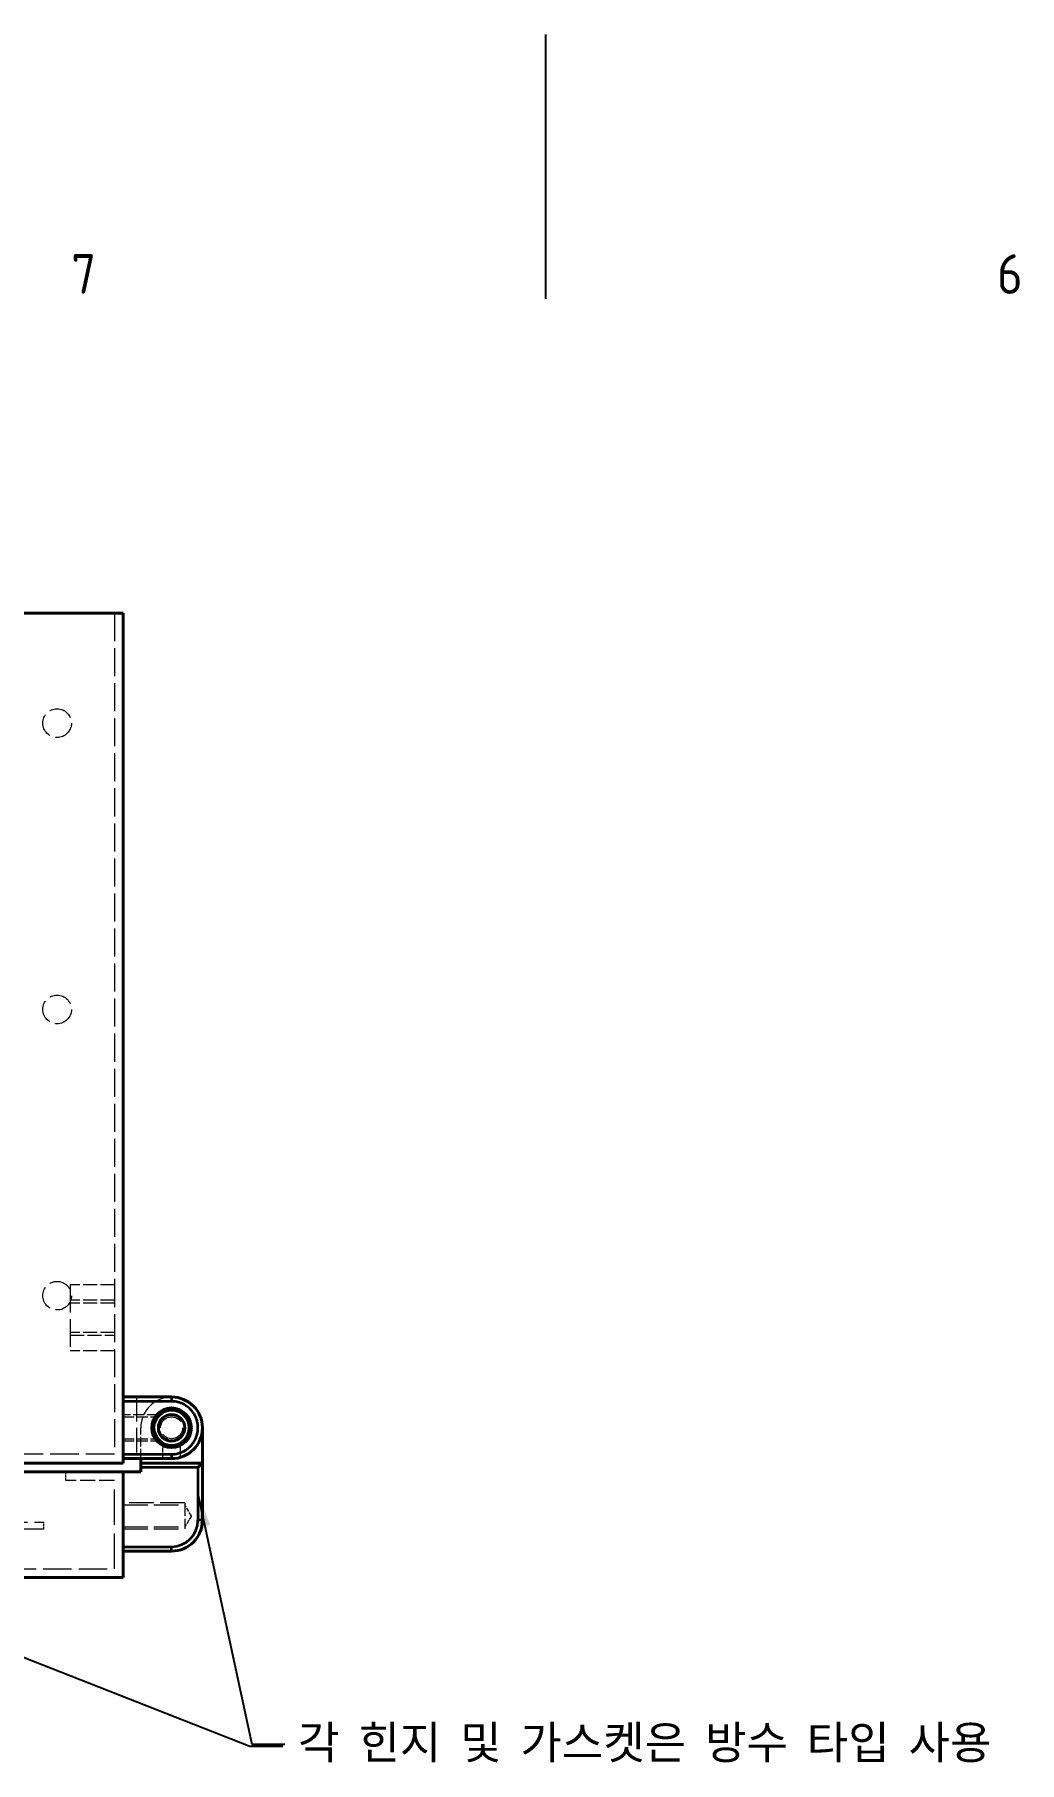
# Model space of a CAD drawing. Header units: millimetres. Extents: x 0 to 2523, y 0 to 1782.
# Drawn here: x 1145.5 to 1369.2, y 1389.7 to 1782 of the extents above; entities that cross this region are included whole.
import ezdxf

# ---------------------------------------------------------------- set-up
doc = ezdxf.new("R2010")
doc.units = ezdxf.units.MM
doc.header["$LTSCALE"] = 3
doc.linetypes.add('DASHED', pattern=[0.2067, 0.1654, -0.0413])
doc.layers.get('0').update_dxf_attribs({"color": 3, "lineweight": 25})
for name, color, linetype, lineweight in [('가려진 것(ISO)', 2, 'DASHED', 18), ('가려진 좁은 것(ISO)', 2, 'DASHED', 18), ('가시적인 것(ISO)', 3, 'Continuous', 40), ('가시적인 좁은 것(ISO)', 3, 'Continuous', 35), ('경계(ISO)', 7, 'Continuous', 25), ('기호(ISO)', 5, 'Continuous', 25)]:
    doc.layers.add(name, color=color, linetype=linetype, lineweight=lineweight)
doc.styles.add('문자 텍스트_PSTEK_POSCO', font='isocp.shx')
doc.styles.add('치수 텍스트_PSTEK_POSCO', font='isocp.shx')
doc.dimstyles.new('치수_PSTEK_POSCO$7', dxfattribs={"dimscale": 3, "dimtxt": 2.5, "dimasz": 2.5, "dimexe": 1, "dimexo": 1.5, "dimgap": 1, "dimtad": 1, "dimrnd": 1e-08, "dimdsep": 46, "dimtxsty": '치수 텍스트_PSTEK_POSCO', "dimcen": 0.09, "dimdle": 10, "dimclrd": 7, "dimclre": 7, "dimclrt": 2, "dimadec": 1, "dimazin": 2, "dimtfac": 1, "dimtmove": 0, "dimatfit": 3, "dimfxl": 0, "dimtolj": 1, "dimlwd": -1, "dimlwe": -1, "dimarcsym": 0})

# ---------------------------------------------------------------- blocks, each defined once
blk = doc.blocks.new('경계 Default Border')
at = {"layer": '경계(ISO)', "flags": 128}
blk.add_lwpolyline([(420.5, 594), (420.5, 574)], dxfattribs=at)
at = {"layer": '경계(ISO)', "color": 2, "char_height": 3, "attachment_point": 7, "style": '문자 텍스트_PSTEK_POSCO'}
for s, insert in [('7', (384.6, 574.39)), ('6', (454.69, 574.37))]:
    blk.add_mtext(s, dxfattribs=dict(at, insert=insert))

msp = doc.modelspace()

# ---------------------------------------------------------------- linework, layer by layer
at = {"layer": '가려진 것(ISO)', "ltscale": 12.833952}
msp.add_line((1163.5837, 1650.638), (1163.5837, 1459.638), dxfattribs=at)
at = {"layer": '가려진 것(ISO)', "ltscale": 12.665669}
for p, q in [((1153.5837, 1498.138), (1153.5837, 1483.138)), ((1137.5837, 1444.238), (1147.5837, 1444.238)), ((1147.5837, 1442.638), (1137.5837, 1442.638))]:
    msp.add_line(p, q, dxfattribs=at)
at = {"layer": '가려진 것(ISO)', "ltscale": 6.348889}
for p, q in [((1163.5837, 1498.138), (1153.5837, 1498.138)), ((1163.5837, 1494.638), (1153.5837, 1494.638)), ((1163.5837, 1493.9615), (1153.5837, 1493.9615)), ((1163.5837, 1487.3145), (1153.5837, 1487.3145)), ((1153.5837, 1486.638), (1163.5837, 1486.638)), ((1163.5837, 1483.138), (1153.5837, 1483.138))]:
    msp.add_line(p, q, dxfattribs=at)
at = {"layer": '가려진 것(ISO)', "ltscale": 11.288502}
for p, q in [((1168.5837, 1472.638), (1168.5837, 1458.638)), ((1179.5837, 1448.571), (1165.5837, 1448.571)), ((1165.5837, 1448.138), (1179.5837, 1448.138)), ((1165.5837, 1443.138), (1179.5837, 1443.138)), ((1165.5837, 1442.705), (1179.5837, 1442.705))]:
    msp.add_line(p, q, dxfattribs=at)
at = {"layer": '가려진 것(ISO)', "ltscale": 5.001317}
for p, q in [((1173.4612, 1468.571), (1165.5837, 1468.571)), ((1165.5837, 1468.138), (1173.4612, 1468.138)), ((1165.5837, 1463.138), (1173.4612, 1463.138)), ((1165.5837, 1462.705), (1173.4612, 1462.705))]:
    msp.add_line(p, q, dxfattribs=at)
at = {"layer": '가려진 것(ISO)', "ltscale": 1.024639}
for p, q in [((1173.4612, 1468.571), (1173.4612, 1468.138)), ((1173.4612, 1463.138), (1173.4612, 1462.705))]:
    msp.add_line(p, q, dxfattribs=at)
at = {"layer": '가려진 것(ISO)', "ltscale": 4.444192}
msp.add_line((1169.5837, 1458.638), (1169.5837, 1465.638), dxfattribs=at)
at = {"layer": '가려진 것(ISO)', "ltscale": 13.032789}
for p, q in [((1163.5837, 1459.638), (767.5837, 1459.638)), ((767.5837, 1433.638), (1163.5837, 1433.638))]:
    msp.add_line(p, q, dxfattribs=at)
at = {"layer": '가려진 것(ISO)', "ltscale": 2.244838}
msp.add_line((1174.5837, 1458.638), (1174.5837, 1462.1739), dxfattribs=at)
at = {"layer": '가려진 것(ISO)', "ltscale": 2.059577}
msp.add_line((1178.5837, 1458.9298), (1178.5837, 1462.1739), dxfattribs=at)
at = {"layer": '가려진 것(ISO)', "ltscale": 1.269698}
msp.add_line((1152.5837, 1453.638), (1152.5837, 1455.638), dxfattribs=at)
at = {"layer": '가려진 것(ISO)', "ltscale": 6.983788}
msp.add_line((1163.5837, 1453.638), (1152.5837, 1453.638), dxfattribs=at)
at = {"layer": '가려진 것(ISO)', "ltscale": 16.126431}
msp.add_line((1163.5837, 1433.638), (1163.5837, 1453.638), dxfattribs=at)
at = {"layer": '가려진 것(ISO)', "ltscale": 5.850043}
msp.add_line((1179.5837, 1448.571), (1179.5837, 1442.705), dxfattribs=at)
at = {"layer": '가려진 것(ISO)', "ltscale": 1.851636}
for q in [(1179.5837, 1448.138), (1179.5837, 1443.138)]:
    msp.add_line((1181.0859, 1445.638), q, dxfattribs=at)
at = {"layer": '가려진 것(ISO)', "ltscale": 1.015738}
msp.add_line((1147.5837, 1442.638), (1147.5837, 1444.238), dxfattribs=at)
at = {"layer": '가려진 것(ISO)', "ltscale": 10.976913}
for centre in [(1150.5837, 1625.638), (1150.5837, 1560.638), (1150.5837, 1495.638)]:
    msp.add_circle(centre, 3.25, dxfattribs=at)
at = {"layer": '가려진 것(ISO)', "ltscale": 12.665669}
msp.add_circle((1176.5837, 1465.638), 2.5, dxfattribs=at)
at = {"layer": '가려진 것(ISO)', "ltscale": 6.980978}
msp.add_arc((1176.5837, 1465.638), 7, 90, 180, dxfattribs=at)
at = {"layer": '가려진 좁은 것(ISO)', "ltscale": 5.983729}
msp.add_open_spline([(1176.5837, 1471.638), (1176.928, 1471.638), (1177.2693, 1471.6086), (1177.6079, 1471.55), (1177.6304, 1471.5461), (1177.6516, 1471.5423), (1177.6755, 1471.5379), (1178.0101, 1471.476), (1178.3369, 1471.3863), (1178.656, 1471.2688), (1178.7016, 1471.252), (1178.7452, 1471.2354), (1178.7923, 1471.2168), (1179.0749, 1471.1049), (1179.347, 1470.9726), (1179.6087, 1470.8197), (1179.696, 1470.7687), (1179.7804, 1470.7166), (1179.867, 1470.66), (1180.2134, 1470.4336), (1180.5337, 1470.1733), (1180.8264, 1469.8807), (1181.0825, 1469.6246), (1181.3134, 1469.3478), (1181.5191, 1469.0501), (1181.5485, 1469.0076), (1181.578, 1468.9637), (1181.6057, 1468.9213), (1181.7997, 1468.6246), (1181.9661, 1468.3132), (1182.1047, 1467.9872), (1182.1246, 1467.9406), (1182.1446, 1467.8918), (1182.1625, 1467.8466), (1182.2967, 1467.5077), (1182.3991, 1467.1593), (1182.4699, 1466.8015), (1182.4746, 1466.7776), (1182.4794, 1466.7523), (1182.4836, 1466.7298), (1182.5503, 1466.3693), (1182.5837, 1466.0047), (1182.5837, 1465.638)], degree=3, knots=[0, 0, 0, 0, 0.05859375, 0.05859375, 0.05859375, 0.0625, 0.0625, 0.0625, 0.1171875, 0.1171875, 0.1171875, 0.125, 0.125, 0.125, 0.171875, 0.171875, 0.171875, 0.1875, 0.1875, 0.1875, 0.25, 0.25, 0.25, 0.3046875, 0.3046875, 0.3046875, 0.3125, 0.3125, 0.3125, 0.3671875, 0.3671875, 0.3671875, 0.375, 0.375, 0.375, 0.43359375, 0.43359375, 0.43359375, 0.4375, 0.4375, 0.4375, 0.5, 0.5, 0.5, 0.5], dxfattribs=at)
at = {"layer": '가려진 좁은 것(ISO)', "ltscale": 5.983732}
msp.add_open_spline([(1182.5837, 1465.638), (1182.5838, 1465.2943), (1182.5544, 1464.953), (1182.4957, 1464.614), (1182.4918, 1464.5914), (1182.488, 1464.5701), (1182.4836, 1464.5462), (1182.4217, 1464.2117), (1182.332, 1463.8849), (1182.2145, 1463.5657), (1182.1977, 1463.5202), (1182.1811, 1463.4765), (1182.1625, 1463.4295), (1182.0506, 1463.1469), (1181.9183, 1462.8748), (1181.7654, 1462.613), (1181.7145, 1462.5258), (1181.6623, 1462.4414), (1181.6057, 1462.3548), (1181.3793, 1462.0083), (1181.119, 1461.688), (1180.8264, 1461.3954), (1180.5703, 1461.1393), (1180.2935, 1460.9084), (1179.9958, 1460.7027), (1179.9533, 1460.6733), (1179.9094, 1460.6438), (1179.867, 1460.616), (1179.5703, 1460.422), (1179.2589, 1460.2557), (1178.9329, 1460.117), (1178.8864, 1460.0972), (1178.8375, 1460.0772), (1178.7923, 1460.0593), (1178.4534, 1459.9251), (1178.105, 1459.8226), (1177.7472, 1459.7519), (1177.7234, 1459.7472), (1177.698, 1459.7424), (1177.6755, 1459.7382), (1177.3152, 1459.6715), (1176.9513, 1459.638), (1176.5837, 1459.638)], degree=3, knots=[0.5, 0.5, 0.5, 0.5, 0.55859375, 0.55859375, 0.55859375, 0.5625, 0.5625, 0.5625, 0.6171875, 0.6171875, 0.6171875, 0.625, 0.625, 0.625, 0.671875, 0.671875, 0.671875, 0.6875, 0.6875, 0.6875, 0.75, 0.75, 0.75, 0.8046875, 0.8046875, 0.8046875, 0.8125, 0.8125, 0.8125, 0.8671875, 0.8671875, 0.8671875, 0.875, 0.875, 0.875, 0.93359375, 0.93359375, 0.93359375, 0.9375, 0.9375, 0.9375, 1, 1, 1, 1], dxfattribs=at)
at = {"layer": '가시적인 것(ISO)'}
for p, q in [((1165.5837, 1650.638), (765.5837, 1650.638)), ((1165.5837, 1650.638), (1165.5837, 1457.638)), ((1165.5837, 1472.638), (1176.5837, 1472.638)), ((1183.5837, 1465.638), (1183.5837, 1457.638)), ((1165.5837, 1457.638), (765.5837, 1457.638)), ((1165.5837, 1455.638), (765.5837, 1455.638)), ((1176.5837, 1458.638), (1165.5837, 1458.638)), ((1165.5837, 1431.638), (1165.5837, 1455.638)), ((1169.5837, 1455.638), (1165.5837, 1455.638)), ((1169.5837, 1457.638), (1169.5837, 1458.638)), ((1169.5837, 1456.638), (1169.5837, 1457.638)), ((1183.5837, 1457.638), (1169.5837, 1457.638)), ((1169.5837, 1456.638), (1169.5837, 1455.638)), ((1182.5837, 1456.638), (1183.5837, 1457.638)), ((1183.5837, 1457.638), (1183.5837, 1444.638)), ((1176.5837, 1437.638), (1165.5837, 1437.638)), ((765.5837, 1431.638), (1165.5837, 1431.638))]:
    msp.add_line(p, q, dxfattribs=at)
for radius in [4.5, 4, 3]:
    msp.add_circle((1176.5837, 1465.638), radius, dxfattribs=at)
for centre, end in [((1176.5837, 1465.638), 90), ((1176.5837, 1444.638), 0)]:
    msp.add_arc(centre, 7, 270, end, dxfattribs=at)
at = {"layer": '가시적인 좁은 것(ISO)'}
for p, q in [((1176.5837, 1471.638), (1165.5837, 1471.638)), ((1176.5837, 1472.638), (1176.5837, 1471.638)), ((1165.5837, 1459.638), (1176.5837, 1459.638)), ((1176.5837, 1459.638), (1176.5837, 1458.638)), ((1182.5837, 1456.638), (1169.5837, 1456.638)), ((1182.5837, 1456.638), (1182.5837, 1444.638)), ((1183.5837, 1444.638), (1182.5837, 1444.638)), ((1165.5837, 1438.638), (1176.5837, 1438.638)), ((1176.5837, 1437.638), (1176.5837, 1438.638))]:
    msp.add_line(p, q, dxfattribs=at)
msp.add_arc((1176.5837, 1444.638), 6, 270, 0, dxfattribs=at)
msp.add_open_spline([(1176.5837, 1459.638), (1176.928, 1459.638), (1177.2693, 1459.6674), (1177.6079, 1459.7261), (1177.6304, 1459.73), (1177.6516, 1459.7338), (1177.6755, 1459.7382), (1178.0101, 1459.8001), (1178.3369, 1459.8898), (1178.656, 1460.0072), (1178.7016, 1460.024), (1178.7452, 1460.0407), (1178.7923, 1460.0593), (1179.0749, 1460.1711), (1179.347, 1460.3035), (1179.6087, 1460.4563), (1179.696, 1460.5073), (1179.7804, 1460.5594), (1179.867, 1460.616), (1180.2134, 1460.8425), (1180.5337, 1461.1027), (1180.8264, 1461.3954), (1181.0825, 1461.6514), (1181.3134, 1461.9283), (1181.5191, 1462.2259), (1181.5485, 1462.2684), (1181.578, 1462.3124), (1181.6057, 1462.3548), (1181.7997, 1462.6515), (1181.9661, 1462.9628), (1182.1047, 1463.2888), (1182.1246, 1463.3354), (1182.1446, 1463.3843), (1182.1625, 1463.4295), (1182.2967, 1463.7684), (1182.3991, 1464.1167), (1182.4699, 1464.4746), (1182.4746, 1464.4984), (1182.4794, 1464.5237), (1182.4836, 1464.5462), (1182.5503, 1464.9068), (1182.5837, 1465.2714), (1182.5838, 1465.638), (1182.5838, 1465.9817), (1182.5544, 1466.3231), (1182.4957, 1466.662), (1182.4918, 1466.6846), (1182.488, 1466.7059), (1182.4836, 1466.7298), (1182.4217, 1467.0644), (1182.332, 1467.3912), (1182.2145, 1467.7103), (1182.1977, 1467.7559), (1182.1811, 1467.7995), (1182.1625, 1467.8466), (1182.0506, 1468.1291), (1181.9183, 1468.4013), (1181.7654, 1468.663), (1181.7145, 1468.7503), (1181.6623, 1468.8347), (1181.6057, 1468.9213), (1181.3793, 1469.2677), (1181.119, 1469.588), (1180.8264, 1469.8807), (1180.5703, 1470.1367), (1180.2935, 1470.3677), (1179.9958, 1470.5734), (1179.9533, 1470.6028), (1179.9094, 1470.6323), (1179.867, 1470.66), (1179.5703, 1470.854), (1179.2589, 1471.0204), (1178.9329, 1471.159), (1178.8864, 1471.1788), (1178.8375, 1471.1989), (1178.7923, 1471.2168), (1178.4534, 1471.351), (1178.105, 1471.4534), (1177.7472, 1471.5241), (1177.7234, 1471.5289), (1177.698, 1471.5337), (1177.6755, 1471.5379), (1177.3152, 1471.6046), (1176.9513, 1471.638), (1176.5837, 1471.638)], degree=3, knots=[0, 0, 0, 0, 0.05859375, 0.05859375, 0.05859375, 0.0625, 0.0625, 0.0625, 0.1171875, 0.1171875, 0.1171875, 0.125, 0.125, 0.125, 0.171875, 0.171875, 0.171875, 0.1875, 0.1875, 0.1875, 0.25, 0.25, 0.25, 0.3046875, 0.3046875, 0.3046875, 0.3125, 0.3125, 0.3125, 0.3671875, 0.3671875, 0.3671875, 0.375, 0.375, 0.375, 0.43359375, 0.43359375, 0.43359375, 0.4375, 0.4375, 0.4375, 0.5, 0.5, 0.5, 0.55859375, 0.55859375, 0.55859375, 0.5625, 0.5625, 0.5625, 0.6171875, 0.6171875, 0.6171875, 0.625, 0.625, 0.625, 0.671875, 0.671875, 0.671875, 0.6875, 0.6875, 0.6875, 0.75, 0.75, 0.75, 0.8046875, 0.8046875, 0.8046875, 0.8125, 0.8125, 0.8125, 0.8671875, 0.8671875, 0.8671875, 0.875, 0.875, 0.875, 0.93359375, 0.93359375, 0.93359375, 0.9375, 0.9375, 0.9375, 1, 1, 1, 1], dxfattribs=at)

# ---------------------------------------------------------------- block references
at = {"xscale": 3, "yscale": 3, "zscale": 3}
msp.add_blockref('경계 Default Border', (0, 0), dxfattribs=at)

# ---------------------------------------------------------------- texts
at = {"layer": '기호(ISO)', "color": 2, "insert": (1205.3131, 1393.8015), "char_height": 7.5, "width": 185.40822, "attachment_point": 4, "style": '치수 텍스트_PSTEK_POSCO'}
msp.add_mtext('{\\fISOCP|b0|i0;\\H7.5000;각 힌지 및 가스켓은 방수 타입 사용 }', dxfattribs=at)
at = {"layer": '기호(ISO)', "color": 2, "insert": (1204.8597, 1393.3177), "char_height": 7.5, "attachment_point": 4, "style": '치수 텍스트_PSTEK_POSCO'}
msp.add_mtext('{\\fISOCP|b0|i0;\\H7.5000; }', dxfattribs=at)

# ---------------------------------------------------------------- leaders
at = {"layer": '기호(ISO)', "color": 7, "annotation_type": 0, "has_hookline": 1, "hookline_direction": 0}
for points, text_width in [([(1182.5837, 1450.638), (1194.8131, 1393.8015), (1202.3131, 1393.8015)], 161.1893), ([(1132.3837, 1417.638), (1194.3597, 1393.3177), (1201.8597, 1393.3177)], 3.3346)]:
    msp.add_leader(points, dimstyle='치수_PSTEK_POSCO$7', override={"dimtad": 0}, dxfattribs=dict(at, text_width=text_width))

doc.saveas('drawing.dxf')
